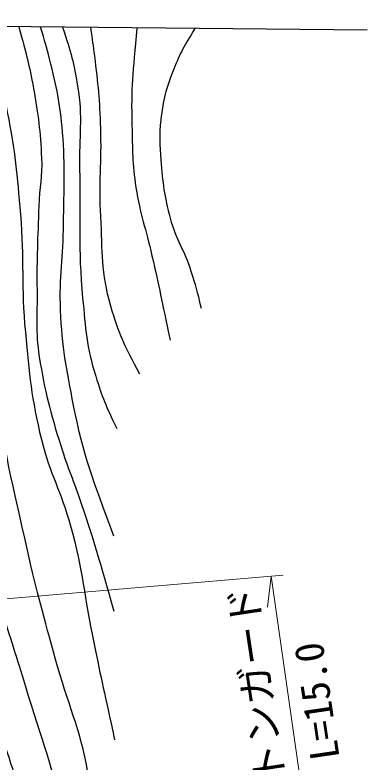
# Model space of a CAD drawing. Units: millimetres, scale not verified. Extents: x 40000 to 680000, y 20000 to 380000.
# Drawn here: x 492044 to 514244, y 295626 to 342760 of the extents above; entities that cross this region are included whole.
import ezdxf
from ezdxf.enums import TextEntityAlignment as Align

# ---------------------------------------------------------------- set-up
doc = ezdxf.new("R2010")
doc.units = ezdxf.units.MM
doc.header["$LTSCALE"] = 1000
for name, color, linetype, lineweight in [('M-BGD', 7, 'Continuous', 25), ('M-BMK-SRVR', 3, 'Continuous', 25), ('M-STR-HTXT', 7, 'Continuous', 13)]:
    doc.layers.add(name, color=color, linetype=linetype, lineweight=lineweight)
doc.styles.add('ＭＳ ゴシック', font='')
doc.styles.get('ＭＳ ゴシック').set_extended_font_data('MS Gothic')

msp = doc.modelspace()

# ---------------------------------------------------------------- linework, layer by layer
at = {"layer": 'M-BGD'}
for points, knots in [([(472194, 240465), (472812, 241552), (472988, 241884), (473419, 242831), (473950, 244000), (473982, 244768), (474559, 245914), (475231, 247247), (475636, 248012), (476629, 249125), (477520, 250122), (478239, 250452), (479290, 251279), (480245, 252029), (480976, 252240), (481761, 253167), (482563, 254114), (482843, 254799), (483261, 255968), (483706, 257211), (483652, 257993), (483810, 259305), (484025, 261089), (483979, 262106), (484211, 263888), (484341, 264883), (484399, 265456), (484720, 266407), (485295, 268110), (485968, 268918), (486786, 270519), (487944, 272786), (488596, 274056), (489787, 276306), (490683, 277999), (491475, 278815), (492131, 280615), (492886, 282685), (493318, 283877), (493589, 286064), (493729, 287194), (493819, 287852), (493652, 288978), (493411, 290599), (493043, 291463), (492575, 293033), (492152, 294451), (491881, 295235), (491434, 296645), (490423, 299838), (489753, 301596), (488837, 304818), (487938, 307977), (487540, 309777), (486872, 312992), (486296, 315769), (485990, 317334), (485669, 320152), (485200, 324263), (485264, 326596), (485162, 330733), (485077, 334172), (485244, 336103), (485098, 339540), (485056, 340532), (485049, 340858), (484971, 342078)], [0, 0, 0, 0, 1, 1, 1, 2, 2, 2, 3, 3, 3, 4, 4, 4, 5, 5, 5, 6, 6, 6, 7, 7, 7, 8, 8, 8, 9, 9, 9, 10, 10, 10, 11, 11, 11, 12, 12, 12, 13, 13, 13, 14, 14, 14, 15, 15, 15, 16, 16, 16, 17, 17, 17, 18, 18, 18, 19, 19, 19, 20, 20, 20, 21, 21, 21, 22, 22, 22, 22]), ([(487063, 342059), (487195, 337698), (487223, 336543), (487443, 333014), (487638, 329867), (487787, 328107), (488076, 324967), (488503, 320335), (488496, 317704), (489280, 313119), (489770, 310255), (490263, 308691), (491029, 305889), (491554, 303970), (491942, 302923), (492512, 301017), (493536, 297587), (494320, 295715), (495046, 292210), (495343, 290777), (495335, 289935), (495299, 288471), (495243, 286159), (495035, 284832), (494332, 282628), (493628, 280415), (492845, 279320), (491742, 277277), (491021, 275943), (490434, 275301), (489724, 273962), (488815, 272250), (488391, 271247), (487633, 269463), (486689, 267243), (485942, 266052), (485415, 263698), (484971, 261713), (485315, 260524), (485098, 258502), (484949, 257110), (485162, 256232), (484591, 254954), (484155, 253976), (483601, 253593), (482817, 252863), (481622, 251749), (480640, 251515), (479396, 250455), (478130, 249377), (477444, 248722), (476418, 247414), (475773, 246592), (475504, 246060), (475024, 245133), (474595, 244304), (474372, 243818), (474137, 242915), (473917, 242069), (473887, 241712), (473820, 240698)], [0, 0, 0, 0, 1, 1, 1, 2, 2, 2, 3, 3, 3, 4, 4, 4, 5, 5, 5, 6, 6, 6, 7, 7, 7, 8, 8, 8, 9, 9, 9, 10, 10, 10, 11, 11, 11, 12, 12, 12, 13, 13, 13, 14, 14, 14, 15, 15, 15, 16, 16, 16, 17, 17, 17, 18, 18, 18, 19, 19, 19, 20, 20, 20, 20]), ([(475642, 241645), (475667, 243028), (475718, 243627), (476118, 244812), (476605, 246253), (477238, 246929), (478221, 248091), (478978, 248986), (479564, 249335), (480473, 250075), (481363, 250800), (481960, 251086), (482817, 251849), (483791, 252715), (484432, 253154), (485127, 254256), (485828, 255366), (485794, 256200), (486049, 257488), (486450, 259518), (486260, 260721), (486673, 262748), (487043, 264566), (487448, 265550), (488203, 267246), (489194, 269473), (490045, 270573), (491244, 272695), (492595, 275084), (493659, 276269), (494727, 278798), (496076, 281992), (496881, 283869), (497205, 287321), (497484, 290297), (497146, 292006), (496642, 294952), (496152, 297812), (495366, 299295), (494602, 302094), (493870, 304781), (493451, 306286), (492828, 309000), (491891, 313083), (491370, 315377), (490737, 319518), (490193, 323082), (490093, 325108), (489850, 328705), (489614, 332216), (489603, 334189), (489407, 337702), (489312, 339397), (489283, 339932), (489154, 342039)], [0, 0, 0, 0, 1, 1, 1, 2, 2, 2, 3, 3, 3, 4, 4, 4, 5, 5, 5, 6, 6, 6, 7, 7, 7, 8, 8, 8, 9, 9, 9, 10, 10, 10, 11, 11, 11, 12, 12, 12, 13, 13, 13, 14, 14, 14, 15, 15, 15, 16, 16, 16, 17, 17, 17, 18, 18, 18, 18]), ([(490165, 342030), (490921, 339524), (491132, 338763), (491561, 336625), (492061, 334130), (492172, 332698), (492385, 330163), (492627, 327275), (492427, 325635), (492702, 322749), (492955, 320084), (493075, 318570), (493715, 315970), (494253, 313789), (494958, 312687), (495553, 310521), (496327, 307698), (496414, 306036), (497010, 303171), (497509, 300771), (497675, 300008), (498331, 297036)], [0, 0, 0, 0, 1, 1, 1, 2, 2, 2, 3, 3, 3, 4, 4, 4, 5, 5, 5, 6, 6, 6, 7, 7, 7, 7]), ([(492283, 342011), (492789, 340202), (492933, 339658), (493212, 338122), (493521, 336422), (493641, 335454), (493719, 333729), (493772, 332551), (493592, 331894), (493550, 330716), (493477, 328638), (493410, 327473), (493437, 325393), (493459, 323754), (493326, 322818), (493578, 321198), (493924, 318973), (494261, 317744), (494930, 315594), (495380, 314145), (495739, 313369), (496225, 311933), (497114, 309309), (497341, 308421), (498281, 305146)], [0, 0, 0, 0, 1, 1, 1, 2, 2, 2, 3, 3, 3, 4, 4, 4, 5, 5, 5, 6, 6, 6, 7, 7, 7, 8, 8, 8, 8]), ([(498277, 309887), (496905, 313642), (496397, 314822), (495743, 318124), (495282, 320452), (495022, 321773), (494919, 324143), (494827, 326271), (495089, 327463), (495109, 329592), (495131, 331844), (495224, 333113), (495046, 335358), (494901, 337187), (494677, 338206), (494222, 339983), (494020, 340776), (493952, 341055), (493653, 341998)], [0, 0, 0, 0, 1, 1, 1, 2, 2, 2, 3, 3, 3, 4, 4, 4, 5, 5, 5, 6, 6, 6, 6]), ([(495044, 341986), (495598, 340330), (495751, 339750), (495996, 338273), (496329, 336270), (496075, 335107), (496123, 333077), (496199, 329885), (496007, 328082), (496313, 324904), (496501, 322956), (496553, 321829), (497137, 319962), (497551, 318637), (497757, 318125), (498467, 316667)], [0, 0, 0, 0, 1, 1, 1, 2, 2, 2, 3, 3, 3, 4, 4, 4, 5, 5, 5, 5]), ([(499925, 320088), (498929, 321931), (498594, 322639), (498087, 324397), (497474, 326527), (497577, 327823), (497454, 330036), (497332, 332210), (497524, 333435), (497454, 335612), (497395, 337399), (497302, 338400), (497073, 340174), (496983, 340876), (496956, 341112), (496818, 341969)], [0, 0, 0, 0, 1, 1, 1, 2, 2, 2, 3, 3, 3, 4, 4, 4, 5, 5, 5, 5]), ([(499733, 341943), (499478, 339061), (499357, 338203), (499418, 335802), (499457, 334265), (499437, 333393), (499671, 331873), (499934, 330165), (500303, 329251), (500685, 327565), (501155, 325491), (501290, 324824), (501825, 322243)], [0, 0, 0, 0, 1, 1, 1, 2, 2, 2, 3, 3, 3, 4, 4, 4, 4]), ([(503395, 341909), (502695, 340773), (502462, 340373), (502044, 339306), (501577, 338118), (501376, 337408), (501241, 336138), (501137, 335154), (501155, 334590), (501241, 333604), (501368, 332155), (501450, 331332), (501833, 329929), (502201, 328578), (502723, 327928), (503142, 326592), (503424, 325695), (503515, 325374), (503776, 324269)], [0, 0, 0, 0, 1, 1, 1, 2, 2, 2, 3, 3, 3, 4, 4, 4, 5, 5, 5, 6, 6, 6, 6])]:
    msp.add_open_spline(points, degree=3, knots=knots, dxfattribs=at)
at = {"layer": 'M-BMK-SRVR'}
msp.add_line((514244, 341810), (410270, 342760), dxfattribs=at)
at = {"layer": 'M-STR-HTXT'}
for p, q in [((471065, 304186), (508954, 307417)), ((508189, 307352), (507963, 305401)), ((510399, 291908), (508189, 307352))]:
    msp.add_line(p, q, dxfattribs=at)

# ---------------------------------------------------------------- texts
at = {"layer": 'M-STR-HTXT', "style": 'ＭＳ ゴシック'}
for s, rotation, p in [('ストンガード', 98.597, (510017, 292076)), ('L=15.0', 98.354, (513064, 295966))]:
    msp.add_text(s, height=1833, rotation=rotation, dxfattribs=at).set_placement(p, align=Align.BOTTOM_LEFT)

doc.saveas('drawing.dxf')
